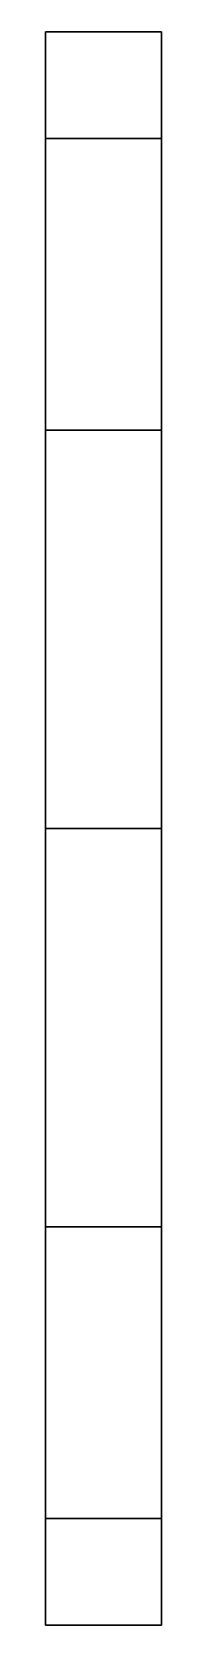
# Model space of a CAD drawing. Extents: x -0.79 to 0.79, y -0.48 to 0.48.
# Drawn here: x -0.79 to -0.72, y -0.48 to 0.48 of the extents above.
import ezdxf

# ---------------------------------------------------------------- set-up
doc = ezdxf.new("R2010")
doc.units = 0
doc.layers.add('WHEELS', color=2, linetype='CONTINUOUS')

msp = doc.modelspace()

# ---------------------------------------------------------------- linework, layer by layer
at = {"layer": 'WHEELS'}
for points in [[(-0.72, 0.48), (-0.72, 0.41569, -0.24), (-0.79, 0.41569, -0.24), (-0.79, 0.48)], [(-0.79, -0.41569, -0.24), (-0.79, 0.48), (-0.79, 0.41569, -0.24), (-0.79, -0.24, -0.41569)], [(-0.79, -0.48), (-0.79, 0.41569, 0.24), (-0.79, 0.48), (-0.79, -0.41569, -0.24)], [(-0.72, 0.41569, 0.24), (-0.72, 0.48), (-0.79, 0.48), (-0.79, 0.41569, 0.24)], [(-0.72, -0.48), (-0.72, 0.41569, -0.24), (-0.72, 0.48), (-0.72, -0.41569, 0.24)], [(-0.72, -0.41569, 0.24), (-0.72, 0.48), (-0.72, 0.41569, 0.24), (-0.72, -0.24, 0.41569)], [(-0.72, 0.41569, -0.24), (-0.72, 0.24, -0.41569), (-0.79, 0.24, -0.41569), (-0.79, 0.41569, -0.24)], [(-0.79, -0.24, -0.41569), (-0.79, 0.41569, -0.24), (-0.79, 0.24, -0.41569), (-0.79, 0, -0.48)], [(-0.72, 0.24, 0.41569), (-0.72, 0.41569, 0.24), (-0.79, 0.41569, 0.24), (-0.79, 0.24, 0.41569)], [(-0.79, -0.41569, 0.24), (-0.79, 0.24, 0.41569), (-0.79, 0.41569, 0.24), (-0.79, -0.48)], [(-0.72, -0.41569, -0.24), (-0.72, 0.24, -0.41569), (-0.72, 0.41569, -0.24), (-0.72, -0.48)], [(-0.72, -0.24, 0.41569), (-0.72, 0.41569, 0.24), (-0.72, 0.24, 0.41569), (-0.72, 0, 0.48)], [(-0.79, -0.24, 0.41569), (-0.79, 0, 0.48), (-0.79, 0.24, 0.41569), (-0.79, -0.41569, 0.24)], [(-0.72, -0.24, -0.41569), (-0.72, 0, -0.48), (-0.72, 0.24, -0.41569), (-0.72, -0.41569, -0.24)], [(-0.72, 0.24, -0.41569), (-0.72, 0, -0.48), (-0.79, 0, -0.48), (-0.79, 0.24, -0.41569)], [(-0.72, 0, 0.48), (-0.72, 0.24, 0.41569), (-0.79, 0.24, 0.41569), (-0.79, 0, 0.48)], [(-0.72, 0, -0.48), (-0.72, -0.24, -0.41569), (-0.79, -0.24, -0.41569), (-0.79, 0, -0.48)], [(-0.72, -0.24, 0.41569), (-0.72, 0, 0.48), (-0.79, 0, 0.48), (-0.79, -0.24, 0.41569)], [(-0.72, -0.24, -0.41569), (-0.72, -0.41569, -0.24), (-0.79, -0.41569, -0.24), (-0.79, -0.24, -0.41569)], [(-0.72, -0.41569, 0.24), (-0.72, -0.24, 0.41569), (-0.79, -0.24, 0.41569), (-0.79, -0.41569, 0.24)], [(-0.72, -0.41569, -0.24), (-0.72, -0.48), (-0.79, -0.48), (-0.79, -0.41569, -0.24)], [(-0.72, -0.48), (-0.72, -0.41569, 0.24), (-0.79, -0.41569, 0.24), (-0.79, -0.48)]]:
    msp.add_3dface(points, dxfattribs=at)

doc.saveas('drawing.dxf')
